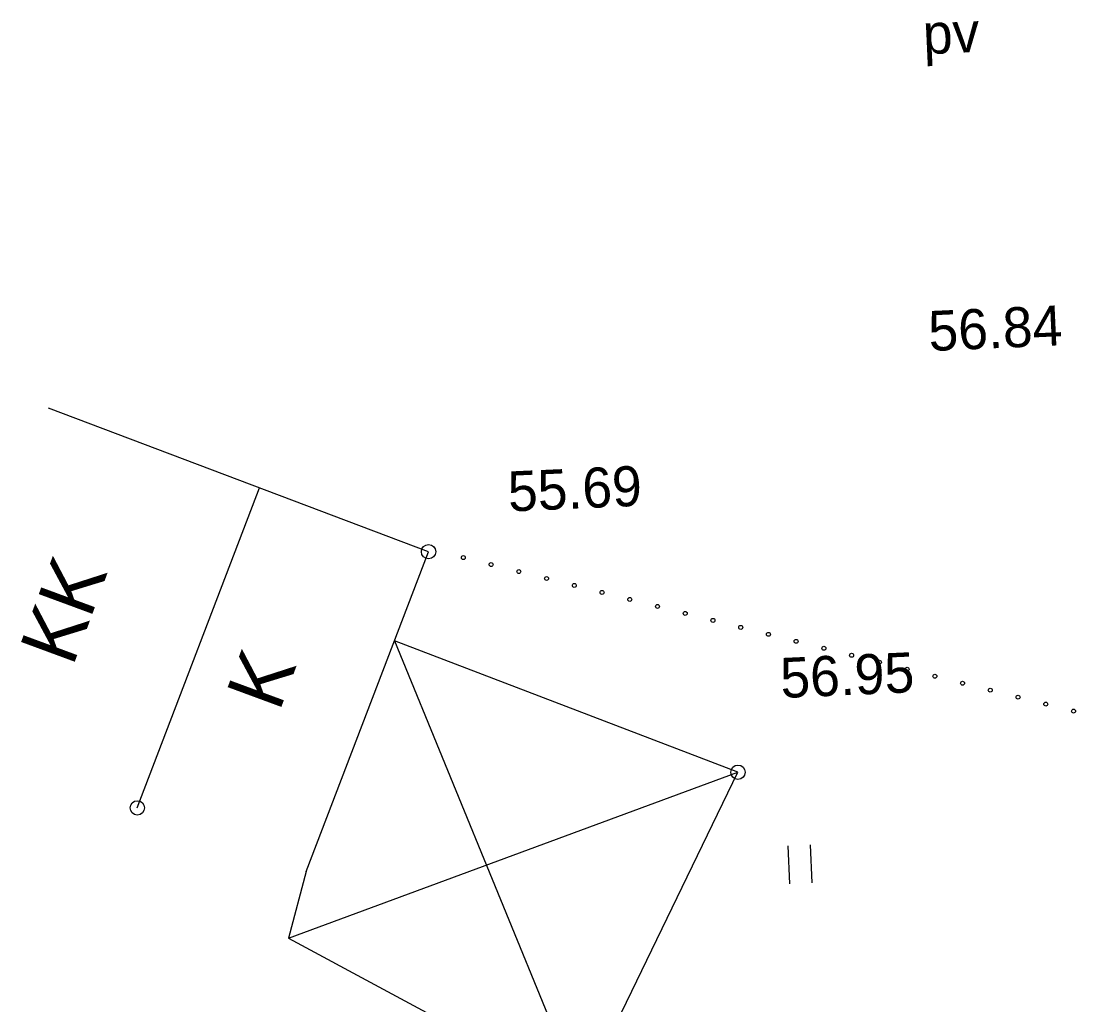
# Model space of a CAD drawing. Extents: x 641529 to 641656, y 6457322 to 6457531.
# Drawn here: x 641532.9 to 641551.34, y 6457381.16 to 6457398.36 of the extents above; entities that cross this region are included whole.
import ezdxf

# ---------------------------------------------------------------- set-up
doc = ezdxf.new("R2010")
doc.units = 0
for name, color, linetype in [('Level 30', 7, 'Continuous'), ('Level 4', 7, 'Continuous'), ('Level 6', 7, 'Continuous'), ('Level 63', 7, 'Continuous')]:
    doc.layers.add(name, color=color, linetype=linetype)

# ---------------------------------------------------------------- blocks, each defined once
blk = doc.blocks.new('KHEIN3')
at = {"layer": 'Level 6'}
for p, q in [((-210.89, 335.09), (-210.89, -326.54)), ((182.28, 335.09), (182.28, -326.54))]:
    blk.add_line(p, q, dxfattribs=at)
blk = doc.blocks.new('AAP2')
at = {"layer": 'Level 6'}
blk.add_circle((0, 0), 34.5, dxfattribs=at)
blk = doc.blocks.new('KHEIN5')
at = {"layer": 'Level 6'}
for p, q in [((-210.89, 335.09), (-210.89, -326.54)), ((182.28, 335.09), (182.28, -326.54))]:
    blk.add_line(p, q, dxfattribs=at)
blk = doc.blocks.new('AAP3')
at = {"layer": 'Level 6'}
blk.add_circle((0, 0), 34.5, dxfattribs=at)

msp = doc.modelspace()

# ---------------------------------------------------------------- linework, layer by layer
at = {"layer": 'Level 30'}
for centre in [(641540.027, 6457389.084), (641545.436, 6457385.229), (641534.935, 6457384.606)]:
    msp.add_circle(centre, 0.125, dxfattribs=at)
at = {"layer": 'Level 4'}
for centre in [(641540.027, 6457389.084), (641545.436, 6457385.229), (641534.935, 6457384.606)]:
    msp.add_circle(centre, 0.125, dxfattribs=at)
at = {"layer": 'Level 63'}
for p, q in [((641540.027, 6457389.084), (641533.383, 6457391.593)), ((641540.027, 6457389.084), (641533.383, 6457391.593)), ((641534.935, 6457384.606), (641537.072, 6457390.2)), ((641534.935, 6457384.606), (641537.072, 6457390.2)), ((641537.889, 6457383.491), (641540.027, 6457389.084)), ((641537.889, 6457383.491), (641540.027, 6457389.084)), ((641539.431, 6457387.524), (641542.692, 6457379.574)), ((641539.431, 6457387.524), (641542.692, 6457379.574)), ((641537.579, 6457382.326), (641545.436, 6457385.229)), ((641537.579, 6457382.326), (641545.436, 6457385.229))]:
    msp.add_line(p, q, dxfattribs=at)
msp.add_lwpolyline([(641537.889, 6457383.491), (641537.579, 6457382.326), (641542.692, 6457379.574), (641545.436, 6457385.229), (641539.431, 6457387.524)], dxfattribs=at)
msp.add_lwpolyline([(641537.889, 6457383.491), (641537.579, 6457382.326), (641542.692, 6457379.574), (641545.436, 6457385.229), (641539.431, 6457387.524)], dxfattribs=at)

# ---------------------------------------------------------------- block references
at = {"layer": 'Level 6'}
for name, p, xscale, yscale, rotation in [('AAP2', (641540.635, 6457388.981), 0.0009998969010655294, 0.0009998969010655298, 165.87717470817017), ('AAP3', (641540.635, 6457388.981), 0.0009998969010655294, 0.0009998969010655298, 165.87717470817017), ('AAP2', (641541.12, 6457388.859), 0.0009998969010655294, 0.0009998969010655298, 165.87717470817017), ('AAP3', (641541.12, 6457388.859), 0.0009998969010655294, 0.0009998969010655298, 165.87717470817017), ('AAP2', (641541.605, 6457388.737), 0.0009998969010655294, 0.0009998969010655298, 165.87717470817017), ('AAP3', (641541.605, 6457388.737), 0.0009998969010655294, 0.0009998969010655298, 165.87717470817017), ('AAP2', (641542.09, 6457388.615), 0.0009998969010655294, 0.0009998969010655298, 165.87717470817017), ('AAP3', (641542.09, 6457388.615), 0.0009998969010655294, 0.0009998969010655298, 165.87717470817017), ('AAP2', (641542.575, 6457388.493), 0.0009998969010655294, 0.0009998969010655298, 165.87717470817017), ('AAP3', (641542.575, 6457388.493), 0.0009998969010655294, 0.0009998969010655298, 165.87717470817017), ('AAP2', (641543.06, 6457388.371), 0.0009998969010655294, 0.0009998969010655298, 165.87717470817017), ('AAP3', (641543.06, 6457388.371), 0.0009998969010655294, 0.0009998969010655298, 165.87717470817017), ('AAP2', (641543.544, 6457388.249), 0.0009998969010655294, 0.0009998969010655298, 165.87717470817017), ('AAP3', (641543.544, 6457388.249), 0.0009998969010655294, 0.0009998969010655298, 165.87717470817017), ('AAP2', (641544.029, 6457388.127), 0.0009998969010655294, 0.0009998969010655298, 165.87717470817017), ('AAP3', (641544.029, 6457388.127), 0.0009998969010655294, 0.0009998969010655298, 165.87717470817017), ('AAP2', (641544.514, 6457388.005), 0.0009998969010655294, 0.0009998969010655298, 165.87717470817017), ('AAP3', (641544.514, 6457388.005), 0.0009998969010655294, 0.0009998969010655298, 165.87717470817017), ('AAP2', (641544.999, 6457387.883), 0.0009998969010655294, 0.0009998969010655298, 165.87717470817017), ('AAP3', (641544.999, 6457387.883), 0.0009998969010655294, 0.0009998969010655298, 165.87717470817017), ('AAP2', (641545.484, 6457387.761), 0.0009998969010655294, 0.0009998969010655298, 165.87717470817017), ('AAP3', (641545.484, 6457387.761), 0.0009998969010655294, 0.0009998969010655298, 165.87717470817017), ('AAP2', (641545.969, 6457387.639), 0.0009998969010655294, 0.0009998969010655298, 165.87717470817017), ('AAP3', (641545.969, 6457387.639), 0.0009998969010655294, 0.0009998969010655298, 165.87717470817017), ('AAP2', (641546.453, 6457387.517), 0.0009998969010655294, 0.0009998969010655298, 165.87717470817017), ('AAP3', (641546.453, 6457387.517), 0.0009998969010655294, 0.0009998969010655298, 165.87717470817017), ('AAP2', (641546.938, 6457387.395), 0.0009998969010655294, 0.0009998969010655298, 165.87717470817017), ('AAP3', (641546.938, 6457387.395), 0.0009998969010655294, 0.0009998969010655298, 165.87717470817017), ('AAP2', (641547.423, 6457387.273), 0.0009998969010655294, 0.0009998969010655298, 165.87717470817017), ('AAP3', (641547.423, 6457387.273), 0.0009998969010655294, 0.0009998969010655298, 165.87717470817017), ('AAP2', (641547.908, 6457387.151), 0.0009998969010655294, 0.0009998969010655298, 165.87717470817017), ('AAP3', (641547.908, 6457387.151), 0.0009998969010655294, 0.0009998969010655298, 165.87717470817017), ('AAP2', (641548.393, 6457387.029), 0.0009998969010655294, 0.0009998969010655298, 165.87717470817017), ('AAP3', (641548.393, 6457387.029), 0.0009998969010655294, 0.0009998969010655298, 165.87717470817017), ('AAP2', (641548.878, 6457386.907), 0.0009998969010655294, 0.0009998969010655298, 165.87717470817017), ('AAP3', (641548.878, 6457386.907), 0.0009998969010655294, 0.0009998969010655298, 165.87717470817017), ('AAP2', (641549.362, 6457386.785), 0.0009998969010655294, 0.0009998969010655298, 165.87717470817017), ('AAP3', (641549.362, 6457386.785), 0.0009998969010655294, 0.0009998969010655298, 165.87717470817017), ('AAP2', (641549.847, 6457386.663), 0.0009998969010655294, 0.0009998969010655298, 165.87717470817017), ('AAP3', (641549.847, 6457386.663), 0.0009998969010655294, 0.0009998969010655298, 165.87717470817017), ('AAP2', (641550.332, 6457386.541), 0.0009998969010655294, 0.0009998969010655298, 165.87717470817017), ('AAP3', (641550.332, 6457386.541), 0.0009998969010655294, 0.0009998969010655298, 165.87717470817017), ('AAP2', (641550.817, 6457386.419), 0.0009998969010655294, 0.0009998969010655298, 165.87717470817017), ('AAP3', (641550.817, 6457386.419), 0.0009998969010655294, 0.0009998969010655298, 165.87717470817017), ('AAP2', (641551.302, 6457386.297), 0.0009998969010655294, 0.0009998969010655298, 165.87717470817017), ('AAP3', (641551.302, 6457386.297), 0.0009998969010655294, 0.0009998969010655298, 165.87717470817017), ('KHEIN3', (641546.531, 6457383.616), 0.0009998969010655296, 0.0009998969010655294, 2.563845398404), ('KHEIN5', (641546.531, 6457383.616), 0.0009998969010655296, 0.0009998969010655294, 2.563845398404)]:
    msp.add_blockref(name, p, dxfattribs=dict(at, xscale=xscale, yscale=yscale, rotation=rotation))

# ---------------------------------------------------------------- texts
at = {"layer": 'Level 30'}
for s, p in [('56.84', (641548.78, 6457392.589)), ('55.69', (641541.429, 6457389.785)), ('56.95', (641546.191, 6457386.525))]:
    msp.add_text(s, height=0.6999, rotation=2.5638, dxfattribs=at).set_placement(p)
at = {"layer": 'Level 4'}
for s, p in [('56.84', (641548.78, 6457392.589)), ('55.69', (641541.429, 6457389.785)), ('56.95', (641546.191, 6457386.525))]:
    msp.add_text(s, height=0.6999, rotation=2.5638, dxfattribs=at).set_placement(p)
at = {"layer": 'Level 6'}
msp.add_text('pv', height=0.6999, rotation=2.5638, dxfattribs=at).set_placement((641548.682, 6457397.777))
msp.add_text('pv', height=0.6999, rotation=2.5638, dxfattribs=at).set_placement((641548.682, 6457397.777))
at = {"layer": 'Level 63'}
for s, height, p in [('KK', 0.9999, (641533.804, 6457387.057)), ('KK', 0.9999, (641533.804, 6457387.057)), ('K', 1, (641537.416, 6457386.267)), ('K', 1, (641537.416, 6457386.267))]:
    msp.add_text(s, height=height, rotation=69.7547, dxfattribs=at).set_placement(p)

doc.saveas('drawing.dxf')
